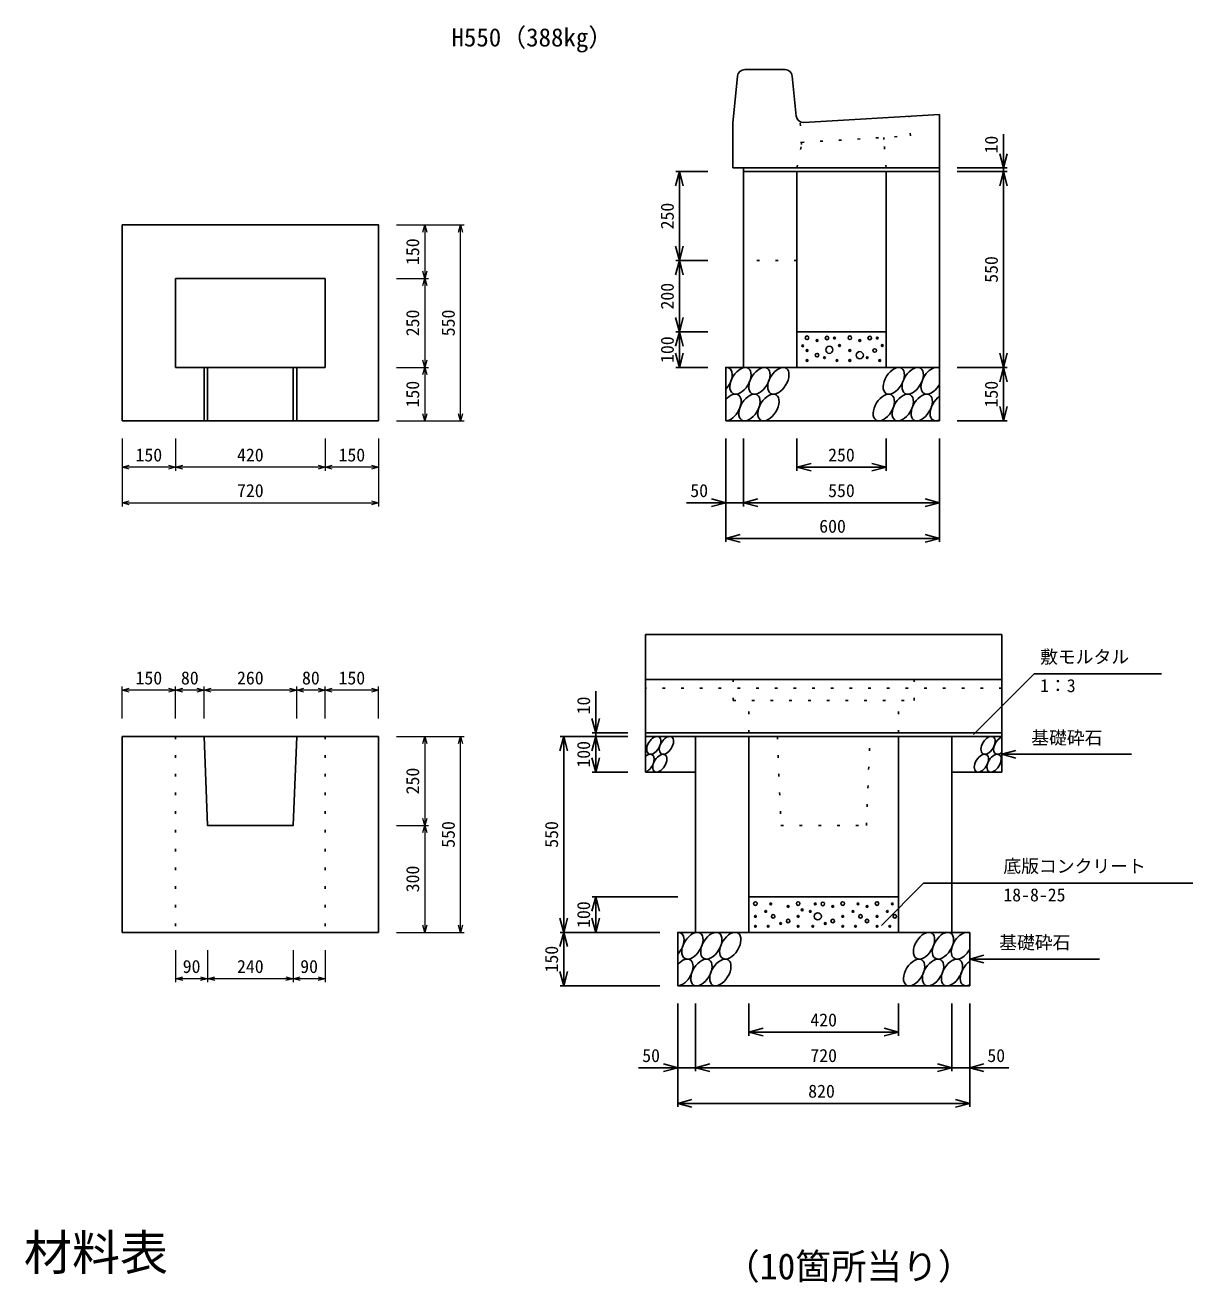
# Model space of a CAD drawing. Units: millimetres, scale not verified. Extents: x -12600 to 12600, y -8910 to 8910.
# Drawn here: x -3565 to -286, y -4159 to -628 of the extents above; entities that cross this region are included whole.
import ezdxf
from ezdxf.enums import TextEntityAlignment as Align

# ---------------------------------------------------------------- set-up
doc = ezdxf.new("R2010")
doc.units = ezdxf.units.MM
doc.header["$LTSCALE"] = 30
doc.linetypes.add('DOTTED', pattern=[1.75, 0.25, -1.5])
for name, color, linetype, lineweight in [('0-0_DIM', 7, 'Continuous', 25), ('0-2_HATCH', 6, 'Continuous', 25), ('0-5_OUTLINE', 3, 'Continuous', 25), ('0-6_OUTLINE2', 4, 'DOTTED', 25), ('0-7_TXT', 7, 'Continuous', 25)]:
    doc.layers.add(name, color=color, linetype=linetype, lineweight=lineweight)
doc.styles.add('ＭＳ ゴシック', font='')
doc.styles.get('ＭＳ ゴシック').set_extended_font_data('MS Gothic')

msp = doc.modelspace()

# ---------------------------------------------------------------- linework, layer by layer
at = {"layer": '0-0_DIM'}
for p, q in [((-817.74, -1028.81), (-817.74, -934.06)), ((-1647.74, -1038.81), (-1737.74, -1038.81)), ((-1727.74, -1038.81), (-1727.74, -1288.81)), ((-947.74, -1028.81), (-807.74, -1028.81)), ((-947.74, -1028.81), (-807.74, -1028.81)), ((-947.74, -1038.81), (-807.74, -1038.81)), ((-817.74, -1038.81), (-817.74, -1028.81)), ((-817.74, -1038.81), (-817.74, -1588.81)), ((-1647.74, -1288.81), (-1737.74, -1288.81)), ((-1727.74, -1288.81), (-1727.74, -1488.81)), ((-1647.74, -1488.81), (-1737.74, -1488.81)), ((-1727.74, -1488.81), (-1727.74, -1588.81)), ((-1647.74, -1588.81), (-1737.74, -1588.81)), ((-947.74, -1588.81), (-807.74, -1588.81)), ((-817.74, -1588.81), (-817.74, -1738.81)), ((-947.74, -1738.81), (-807.74, -1738.81)), ((-1597.74, -1788.81), (-1597.74, -2078.81)), ((-1547.74, -1788.81), (-1547.74, -1978.81)), ((-1397.74, -1788.81), (-1397.74, -1878.81)), ((-1147.74, -1788.81), (-1147.74, -1878.81)), ((-997.74, -1788.81), (-997.74, -2078.81)), ((-1147.74, -1868.81), (-1397.74, -1868.81)), ((-1707.92, -1968.81), (-1597.74, -1968.81)), ((-1547.74, -1968.81), (-1597.74, -1968.81)), ((-1547.74, -1968.81), (-997.74, -1968.81)), ((-1597.74, -2068.81), (-997.74, -2068.81)), ((-731.72, -2449.39), (-901.7, -2619.37)), ((-731.72, -2449.39), (-373.76, -2449.39)), ((-1962.74, -2614.81), (-1962.74, -2497.58)), ((-1872.74, -2624.81), (-2062.74, -2624.81)), ((-2052.74, -2624.81), (-2052.74, -3174.81)), ((-1872.74, -2614.81), (-1972.74, -2614.81)), ((-1962.74, -2624.81), (-1962.74, -2614.81)), ((-1962.74, -2624.81), (-1962.74, -2724.81)), ((-822.74, -2674.81), (-457.98, -2674.81)), ((-1872.74, -2724.81), (-1972.74, -2724.81)), ((-1042.22, -3036.85), (-1160.56, -3155.19)), ((-1042.22, -3036.85), (-286.03, -3036.85)), ((-1732.74, -3074.81), (-1972.74, -3074.81)), ((-1962.74, -3074.81), (-1962.74, -3174.81)), ((-1782.74, -3174.81), (-2062.74, -3174.81)), ((-2052.74, -3174.81), (-2052.74, -3324.81)), ((-912.74, -3249.81), (-547.98, -3249.81)), ((-1782.74, -3324.81), (-2062.74, -3324.81)), ((-1732.74, -3374.81), (-1732.74, -3664.81)), ((-1682.74, -3374.81), (-1682.74, -3564.81)), ((-1532.74, -3374.81), (-1532.74, -3464.81)), ((-1112.74, -3374.81), (-1112.74, -3464.81)), ((-962.74, -3374.81), (-962.74, -3564.81)), ((-912.74, -3374.81), (-912.74, -3664.81)), ((-1532.74, -3454.81), (-1112.74, -3454.81)), ((-1842.92, -3554.81), (-1732.74, -3554.81)), ((-1682.74, -3554.81), (-1732.74, -3554.81)), ((-962.74, -3554.81), (-1682.74, -3554.81)), ((-962.74, -3554.81), (-912.74, -3554.81)), ((-802.57, -3554.81), (-912.74, -3554.81)), ((-912.74, -3654.81), (-1732.74, -3654.81))]:
    msp.add_line(p, q, dxfattribs=at)
at = {"layer": '0-0_DIM', "lineweight": 13}
for p, q in [((-2522.74, -1188.81), (-2432.74, -1188.81)), ((-2522.74, -1188.81), (-2332.74, -1188.81)), ((-2442.74, -1188.81), (-2442.74, -1338.81)), ((-2342.74, -1738.81), (-2342.74, -1188.81)), ((-2522.74, -1338.81), (-2432.74, -1338.81)), ((-2522.74, -1338.81), (-2432.74, -1338.81)), ((-2442.74, -1338.81), (-2442.74, -1588.81)), ((-2522.74, -1588.81), (-2432.74, -1588.81)), ((-2522.74, -1588.81), (-2432.74, -1588.81)), ((-2442.74, -1588.81), (-2442.74, -1738.81)), ((-2522.74, -1738.81), (-2432.74, -1738.81)), ((-2522.74, -1738.81), (-2332.74, -1738.81)), ((-3292.74, -1788.81), (-3292.74, -1878.81)), ((-3292.74, -1788.81), (-3292.74, -1978.81)), ((-3142.74, -1788.81), (-3142.74, -1878.81)), ((-3142.74, -1788.81), (-3142.74, -1878.81)), ((-2722.74, -1788.81), (-2722.74, -1878.81)), ((-2722.74, -1788.81), (-2722.74, -1878.81)), ((-2572.74, -1788.81), (-2572.74, -1878.81)), ((-2572.74, -1788.81), (-2572.74, -1978.81)), ((-3142.74, -1868.81), (-3292.74, -1868.81)), ((-2722.74, -1868.81), (-3142.74, -1868.81)), ((-2572.74, -1868.81), (-2722.74, -1868.81)), ((-3292.74, -1968.81), (-2572.74, -1968.81)), ((-3292.74, -2574.81), (-3292.74, -2484.81)), ((-3142.74, -2494.81), (-3292.74, -2494.81)), ((-3142.74, -2574.81), (-3142.74, -2484.81)), ((-3062.74, -2494.81), (-3142.74, -2494.81)), ((-3062.74, -2574.81), (-3062.74, -2484.81)), ((-2802.74, -2494.81), (-3062.74, -2494.81)), ((-2802.74, -2574.81), (-2802.74, -2484.81)), ((-2722.74, -2494.81), (-2802.74, -2494.81)), ((-2722.74, -2574.81), (-2722.74, -2484.81)), ((-2572.74, -2494.81), (-2722.74, -2494.81)), ((-2572.74, -2574.81), (-2572.74, -2484.81)), ((-2522.74, -2624.81), (-2432.74, -2624.81)), ((-2522.74, -2624.81), (-2332.74, -2624.81)), ((-2442.74, -2624.81), (-2442.74, -2874.81)), ((-2342.74, -3174.81), (-2342.74, -2624.81)), ((-2522.74, -2874.81), (-2432.74, -2874.81)), ((-2522.74, -2874.81), (-2432.74, -2874.81)), ((-2442.74, -2874.81), (-2442.74, -3174.81)), ((-2522.74, -3174.81), (-2432.74, -3174.81)), ((-2522.74, -3174.81), (-2332.74, -3174.81)), ((-3142.74, -3224.81), (-3142.74, -3314.81)), ((-3052.74, -3224.81), (-3052.74, -3314.81)), ((-2812.74, -3224.81), (-2812.74, -3314.81)), ((-2722.74, -3224.81), (-2722.74, -3314.81)), ((-3052.74, -3304.81), (-3142.74, -3304.81)), ((-2812.74, -3304.81), (-3052.74, -3304.81)), ((-2722.74, -3304.81), (-2812.74, -3304.81))]:
    msp.add_line(p, q, dxfattribs=at)
at = {"layer": '0-0_DIM'}
for points in [[(-807.03, -988.81), (-817.74, -1028.81), (-828.46, -988.81)], [(-1717.03, -1078.81), (-1727.74, -1038.81), (-1738.46, -1078.81)], [(-828.46, -1078.81), (-817.74, -1038.81), (-807.03, -1078.81)], [(-1717.03, -1248.81), (-1727.74, -1288.81), (-1738.46, -1248.81)], [(-1717.03, -1328.81), (-1727.74, -1288.81), (-1738.46, -1328.81)], [(-1738.46, -1448.81), (-1727.74, -1488.81), (-1717.03, -1448.81)], [(-1717.03, -1528.81), (-1727.74, -1488.81), (-1738.46, -1528.81)], [(-1738.46, -1548.81), (-1727.74, -1588.81), (-1717.03, -1548.81)], [(-807.03, -1548.81), (-817.74, -1588.81), (-828.46, -1548.81)], [(-828.46, -1628.81), (-817.74, -1588.81), (-807.03, -1628.81)], [(-807.03, -1698.81), (-817.74, -1738.81), (-828.46, -1698.81)], [(-1357.74, -1858.09), (-1397.74, -1868.81), (-1357.74, -1879.53)], [(-1187.74, -1879.53), (-1147.74, -1868.81), (-1187.74, -1858.09)], [(-1637.74, -1958.09), (-1597.74, -1968.81), (-1637.74, -1979.53)], [(-1507.74, -1958.09), (-1547.74, -1968.81), (-1507.74, -1979.53)], [(-1037.74, -1979.53), (-997.74, -1968.81), (-1037.74, -1958.09)], [(-1557.74, -2058.09), (-1597.74, -2068.81), (-1557.74, -2079.53)], [(-1037.74, -2079.53), (-997.74, -2068.81), (-1037.74, -2058.09)], [(-1973.46, -2574.81), (-1962.74, -2614.81), (-1952.03, -2574.81)], [(-2042.03, -2664.81), (-2052.74, -2624.81), (-2063.46, -2664.81)], [(-1952.03, -2664.81), (-1962.74, -2624.81), (-1973.46, -2664.81)], [(-782.74, -2664.09), (-822.74, -2674.81), (-782.74, -2685.53)], [(-1973.46, -2684.81), (-1962.74, -2724.81), (-1952.03, -2684.81)], [(-1952.03, -3114.81), (-1962.74, -3074.81), (-1973.46, -3114.81)], [(-2063.46, -3134.81), (-2052.74, -3174.81), (-2042.03, -3134.81)], [(-1973.46, -3134.81), (-1962.74, -3174.81), (-1952.03, -3134.81)], [(-2042.03, -3214.81), (-2052.74, -3174.81), (-2063.46, -3214.81)], [(-872.74, -3239.09), (-912.74, -3249.81), (-872.74, -3260.53)], [(-2063.46, -3284.81), (-2052.74, -3324.81), (-2042.03, -3284.81)], [(-1492.74, -3465.53), (-1532.74, -3454.81), (-1492.74, -3444.09)], [(-1152.74, -3444.09), (-1112.74, -3454.81), (-1152.74, -3465.53)], [(-1772.74, -3544.09), (-1732.74, -3554.81), (-1772.74, -3565.53)], [(-1642.74, -3544.09), (-1682.74, -3554.81), (-1642.74, -3565.53)], [(-1002.74, -3544.09), (-962.74, -3554.81), (-1002.74, -3565.53)], [(-872.74, -3544.09), (-912.74, -3554.81), (-872.74, -3565.53)], [(-1692.74, -3665.53), (-1732.74, -3654.81), (-1692.74, -3644.09)], [(-952.74, -3644.09), (-912.74, -3654.81), (-952.74, -3665.53)]]:
    msp.add_lwpolyline(points, dxfattribs=at)
at = {"layer": '0-0_DIM', "lineweight": 13}
for points in [[(-2448.1, -1208.81), (-2442.74, -1188.81), (-2437.39, -1208.81)], [(-2348.1, -1208.81), (-2342.74, -1188.81), (-2337.39, -1208.81)], [(-2437.39, -1318.81), (-2442.74, -1338.81), (-2448.1, -1318.81)], [(-2448.1, -1358.81), (-2442.74, -1338.81), (-2437.39, -1358.81)], [(-2437.39, -1568.81), (-2442.74, -1588.81), (-2448.1, -1568.81)], [(-2448.1, -1608.81), (-2442.74, -1588.81), (-2437.39, -1608.81)], [(-2437.39, -1718.81), (-2442.74, -1738.81), (-2448.1, -1718.81)], [(-2337.39, -1718.81), (-2342.74, -1738.81), (-2348.1, -1718.81)], [(-3272.74, -1874.17), (-3292.74, -1868.81), (-3272.74, -1863.45)], [(-3162.74, -1863.45), (-3142.74, -1868.81), (-3162.74, -1874.17)], [(-3122.74, -1874.17), (-3142.74, -1868.81), (-3122.74, -1863.45)], [(-2742.74, -1863.45), (-2722.74, -1868.81), (-2742.74, -1874.17)], [(-2702.74, -1874.17), (-2722.74, -1868.81), (-2702.74, -1863.45)], [(-2592.74, -1863.45), (-2572.74, -1868.81), (-2592.74, -1874.17)], [(-3272.74, -1974.17), (-3292.74, -1968.81), (-3272.74, -1963.45)], [(-2592.74, -1963.45), (-2572.74, -1968.81), (-2592.74, -1974.17)], [(-3272.74, -2500.17), (-3292.74, -2494.81), (-3272.74, -2489.45)], [(-3162.74, -2489.45), (-3142.74, -2494.81), (-3162.74, -2500.17)], [(-3122.74, -2500.17), (-3142.74, -2494.81), (-3122.74, -2489.45)], [(-3082.74, -2489.45), (-3062.74, -2494.81), (-3082.74, -2500.17)], [(-3042.74, -2500.17), (-3062.74, -2494.81), (-3042.74, -2489.45)], [(-2822.74, -2489.45), (-2802.74, -2494.81), (-2822.74, -2500.17)], [(-2782.74, -2500.17), (-2802.74, -2494.81), (-2782.74, -2489.45)], [(-2742.74, -2489.45), (-2722.74, -2494.81), (-2742.74, -2500.17)], [(-2702.74, -2500.17), (-2722.74, -2494.81), (-2702.74, -2489.45)], [(-2592.74, -2489.45), (-2572.74, -2494.81), (-2592.74, -2500.17)], [(-2448.1, -2644.81), (-2442.74, -2624.81), (-2437.39, -2644.81)], [(-2348.1, -2644.81), (-2342.74, -2624.81), (-2337.39, -2644.81)], [(-2437.39, -2854.81), (-2442.74, -2874.81), (-2448.1, -2854.81)], [(-2448.1, -2894.81), (-2442.74, -2874.81), (-2437.39, -2894.81)], [(-2437.39, -3154.81), (-2442.74, -3174.81), (-2448.1, -3154.81)], [(-2337.39, -3154.81), (-2342.74, -3174.81), (-2348.1, -3154.81)], [(-3122.74, -3310.17), (-3142.74, -3304.81), (-3122.74, -3299.45)], [(-3072.74, -3299.45), (-3052.74, -3304.81), (-3072.74, -3310.17)], [(-3032.74, -3310.17), (-3052.74, -3304.81), (-3032.74, -3299.45)], [(-2832.74, -3299.45), (-2812.74, -3304.81), (-2832.74, -3310.17)], [(-2792.74, -3310.17), (-2812.74, -3304.81), (-2792.74, -3299.45)], [(-2742.74, -3299.45), (-2722.74, -3304.81), (-2742.74, -3310.17)]]:
    msp.add_lwpolyline(points, dxfattribs=at)
at = {"layer": '0-2_HATCH'}
for centre, radius in [((-1369.43, -1505.49), 5), ((-1341.39, -1513.36), 2.5), ((-1313.36, -1506.36), 5), ((-1292.33, -1506.36), 2.5), ((-1249.43, -1505.49), 5), ((-1221.39, -1513.36), 2.5), ((-1193.36, -1506.36), 5), ((-1172.33, -1506.36), 2.5), ((-1381.85, -1528.28), 2.5), ((-1369.43, -1541.38), 2.5), ((-1341.39, -1554.51), 5), ((-1306.82, -1539.37), 10), ((-1278.31, -1527.37), 2.5), ((-1249.43, -1541.38), 2.5), ((-1221.39, -1554.51), 10), ((-1179.34, -1541.38), 5), ((-1158.31, -1527.37), 2.5), ((-1369.43, -1569.39), 2.5), ((-1320.37, -1561.51), 2.5), ((-1285.32, -1569.39), 2.5), ((-1249.43, -1569.39), 2.5), ((-1200.37, -1561.51), 2.5), ((-1165.32, -1569.39), 2.5), ((-1514.43, -3093.98), 5), ((-1471.53, -3094.85), 2.5), ((-1422.46, -3101.85), 2.5), ((-1394.43, -3093.98), 5), ((-1346.31, -3094.85), 2.5), ((-1325.28, -3094.85), 5), ((-1297.24, -3101.85), 2.5), ((-1269.2, -3093.98), 5), ((-1226.31, -3094.85), 2.5), ((-1200.91, -3101.85), 2.5), ((-1172.87, -3093.98), 5), ((-1129.97, -3094.85), 2.5), ((-1514.43, -3129.87), 2.5), ((-1485.55, -3115.86), 2.5), ((-1464.52, -3129.87), 5), ((-1422.46, -3143), 5), ((-1394.43, -3129.87), 2.5), ((-1383.09, -3111.54), 2.5), ((-1360.33, -3115.86), 2.5), ((-1339.3, -3129.87), 10), ((-1297.24, -3143), 5), ((-1269.2, -3129.87), 2.5), ((-1240.33, -3115.86), 2.5), ((-1219.3, -3129.87), 5), ((-1200.91, -3143), 5), ((-1172.87, -3129.87), 2.5), ((-1143.99, -3115.86), 2.5), ((-1122.96, -3129.87), 5), ((-1514.43, -3157.88), 2.5), ((-1478.54, -3157.88), 2.5), ((-1443.49, -3150.01), 2.5), ((-1394.43, -3157.88), 2.5), ((-1353.32, -3157.88), 2.5), ((-1318.27, -3150.01), 2.5), ((-1269.2, -3157.88), 2.5), ((-1233.32, -3157.88), 2.5), ((-1172.87, -3157.88), 2.5), ((-1136.98, -3157.88), 2.5)]:
    msp.add_circle(centre, radius, dxfattribs=at)
for centre, major_axis, start_param, end_param in [((-1609.71, -1626.31), (21.82, 35.31), 4.3711174, 6.6890199), ((-1019.56, -1626.31), (21.82, 35.31), 6.2831853, 11.0601374), ((-1584.39, -1701.31), (21.82, 35.31), 3.4964223, 7.563715), ((-994.24, -1701.31), (21.82, 35.31), 0.9351899, 3.8417621), ((-825.74, -2649.81), (14.54, 23.54), 0.6666252, 4.1103269), ((-1818.45, -2699.81), (14.54, 23.54), 3.7419964, 7.318141), ((-1744.71, -3212.31), (21.82, 35.31), 4.3711174, 6.6890199), ((-934.56, -3212.31), (21.82, 35.31), 6.2831853, 11.0601374), ((-1719.39, -3287.31), (21.82, 35.31), 3.4964223, 7.563715), ((-909.24, -3287.31), (21.82, 35.31), 0.9351899, 3.8417621)]:
    msp.add_ellipse(centre, major_axis=major_axis, ratio=0.5792, start_param=start_param, end_param=end_param, dxfattribs=at)
for centre, major_axis in [((-1556.5, -1626.31), (21.82, 35.31)), ((-1503.29, -1626.31), (21.82, 35.31)), ((-1450.07, -1626.31), (21.82, 35.31)), ((-1125.99, -1626.31), (21.82, 35.31)), ((-1072.77, -1626.31), (21.82, 35.31)), ((-1531.18, -1701.31), (21.82, 35.31)), ((-1477.96, -1701.31), (21.82, 35.31)), ((-1153.88, -1701.31), (21.82, 35.31)), ((-1100.67, -1701.31), (21.82, 35.31)), ((-1047.45, -1701.31), (21.82, 35.31)), ((-1799.85, -2649.81), (14.54, 23.54)), ((-1764.38, -2649.81), (14.54, 23.54)), ((-861.22, -2649.81), (14.54, 23.54)), ((-1782.97, -2699.81), (14.54, 23.54)), ((-879.81, -2699.81), (14.54, 23.54)), ((-844.34, -2699.81), (14.54, 23.54)), ((-1691.5, -3212.31), (21.82, 35.31)), ((-1638.29, -3212.31), (21.82, 35.31)), ((-1585.07, -3212.31), (21.82, 35.31)), ((-1040.99, -3212.31), (21.82, 35.31)), ((-987.77, -3212.31), (21.82, 35.31)), ((-1666.18, -3287.31), (21.82, 35.31)), ((-1612.96, -3287.31), (21.82, 35.31)), ((-1068.88, -3287.31), (21.82, 35.31)), ((-1015.67, -3287.31), (21.82, 35.31)), ((-962.45, -3287.31), (21.82, 35.31))]:
    msp.add_ellipse(centre, major_axis=major_axis, ratio=0.5792, dxfattribs=at)
at = {"layer": '0-5_OUTLINE'}
for p, q in [((-1577.74, -902.81), (-1564.55, -770.82)), ((-1544.64, -752.81), (-1430.84, -752.81)), ((-1410.94, -770.82), (-1399.66, -883.68)), ((-1378.56, -901.66), (-997.74, -878.81)), ((-997.74, -1028.81), (-997.74, -878.81)), ((-1577.74, -1028.81), (-1577.74, -902.81)), ((-997.74, -1028.81), (-1577.74, -1028.81)), ((-997.74, -1028.81), (-1547.74, -1028.81)), ((-1547.74, -1028.81), (-1547.74, -1588.81)), ((-997.74, -1038.81), (-1547.74, -1038.81)), ((-1397.74, -1038.81), (-1397.74, -1588.81)), ((-1147.74, -1038.81), (-1147.74, -1588.81)), ((-997.74, -1028.81), (-997.74, -1738.81)), ((-3292.74, -1188.81), (-3292.74, -1738.81)), ((-3142.74, -1338.81), (-3142.74, -1588.81)), ((-3142.74, -1338.81), (-2722.74, -1338.81)), ((-2722.74, -1338.81), (-2722.74, -1588.81)), ((-1147.74, -1488.81), (-1397.74, -1488.81)), ((-3142.74, -1588.81), (-2722.74, -1588.81)), ((-3062.74, -1588.81), (-3062.74, -1738.81)), ((-3052.74, -1588.81), (-3052.74, -1738.81)), ((-2812.74, -1588.81), (-2812.74, -1738.81)), ((-2802.74, -1588.81), (-2802.74, -1738.81)), ((-3292.74, -1738.81), (-2572.74, -1738.81)), ((-997.74, -1738.81), (-1597.74, -1738.81)), ((-1822.74, -2338.81), (-822.74, -2338.81)), ((-1822.74, -2724.81), (-1822.74, -2338.81)), ((-822.74, -2724.81), (-822.74, -2338.81)), ((-1822.74, -2464.81), (-822.74, -2464.81)), ((-3292.74, -2624.81), (-2572.74, -2624.81)), ((-3292.74, -2624.81), (-3292.74, -3174.81)), ((-2572.74, -2624.81), (-2572.74, -3174.81)), ((-822.74, -2614.81), (-1822.74, -2614.81)), ((-1822.74, -2624.81), (-822.74, -2624.81)), ((-1682.74, -2624.81), (-1682.74, -3174.81)), ((-1532.74, -2624.81), (-1532.74, -3174.81)), ((-1112.74, -2624.81), (-1112.74, -3174.81)), ((-962.74, -2624.81), (-962.74, -3174.81)), ((-1822.74, -2724.81), (-1682.74, -2724.81)), ((-822.74, -2724.81), (-962.74, -2724.81)), ((-1532.74, -3074.81), (-1112.74, -3074.81)), ((-3292.74, -3174.81), (-2572.74, -3174.81)), ((-912.74, -3324.81), (-912.74, -3174.81)), ((-1732.74, -3324.81), (-912.74, -3324.81))]:
    msp.add_line(p, q, dxfattribs=at)
for points in [[(-3292.74, -1188.81), (-2572.74, -1188.81), (-2572.74, -1738.81)], [(-997.74, -1588.81), (-1597.74, -1588.81), (-1597.74, -1738.81)], [(-3062.74, -2624.81), (-3052.74, -2874.81), (-2812.74, -2874.81), (-2802.74, -2624.81)], [(-1732.74, -3324.81), (-1732.74, -3174.81), (-912.74, -3174.81)]]:
    msp.add_lwpolyline(points, dxfattribs=at)
for centre, start, end in [((-1544.64, -772.81), 90, 174.28941), ((-1430.84, -772.81), 5.71059, 90), ((-1379.76, -881.69), 185.71059, 273.43363)]:
    msp.add_arc(centre, 20, start, end, dxfattribs=at)
at = {"layer": '0-6_OUTLINE2'}
for p, q in [((-1385.11, -963.16), (-1388.93, -899.46)), ((-1153.9, -949.29), (-1154.26, -943.3)), ((-1147.74, -1028.81), (-1153.9, -949.29)), ((-1397.74, -1028.81), (-1385.11, -963.16)), ((-1397.74, -1288.81), (-1547.74, -1288.81)), ((-1576.74, -2524.29), (-1576.74, -2464.81)), ((-1068.74, -2524.29), (-1068.74, -2464.81)), ((-822.74, -2488.81), (-1822.74, -2488.81)), ((-1576.74, -2524.29), (-1068.74, -2524.29)), ((-1532.74, -2614.81), (-1532.74, -2524.29)), ((-1112.74, -2614.81), (-1112.74, -2524.29)), ((-3142.74, -2624.81), (-3142.74, -3174.81)), ((-2722.74, -2624.81), (-2722.74, -3174.81)), ((-1452.74, -2624.81), (-1442.74, -2874.81)), ((-1202.74, -2874.81), (-1192.74, -2624.81)), ((-1442.74, -2874.81), (-1202.74, -2874.81))]:
    msp.add_line(p, q, dxfattribs=at)
msp.add_lwpolyline([(-1385.47, -957.17), (-1079.02, -938.78), (-1082.31, -883.88)], dxfattribs=at)

# ---------------------------------------------------------------- texts
at = {"layer": '0-0_DIM', "style": 'ＭＳ ゴシック'}
for s, p in [('10', (-822.74, -988.36)), ('250', (-1732.74, -1201.31)), ('150', (-2447.74, -1301.31)), ('550', (-822.74, -1351.31)), ('200', (-1732.74, -1426.31)), ('250', (-2447.74, -1501.31)), ('550', (-2347.74, -1501.31)), ('100', (-1732.74, -1576.31)), ('150', (-2447.74, -1701.31)), ('150', (-822.74, -1701.31)), ('10', (-1967.74, -2562.75)), ('100', (-1967.74, -2712.31)), ('250', (-2447.74, -2787.31)), ('550', (-2347.74, -2937.31)), ('550', (-2057.74, -2937.31)), ('300', (-2447.74, -3062.31)), ('100', (-1967.74, -3162.31)), ('150', (-2057.74, -3287.31))]:
    msp.add_text(s, height=36.66, rotation=90, dxfattribs=at).set_placement(p, align=Align.BOTTOM_LEFT)
for s, p in [('150', (-3255.24, -1863.81)), ('420', (-2970.24, -1863.81)), ('150', (-2685.24, -1863.81)), ('250', (-1310.24, -1863.81)), ('720', (-2970.24, -1963.81)), ('50', (-1697.32, -1963.81)), ('550', (-1310.24, -1963.81)), ('600', (-1335.24, -2063.81)), ('敷モルタル', (-714.98, -2430.66)), ('150', (-3255.24, -2489.81)), ('80', (-3127.74, -2489.81)), ('260', (-2970.24, -2489.81)), ('80', (-2787.74, -2489.81)), ('150', (-2685.24, -2489.81)), ('1：3', (-714.98, -2511.35)), ('基礎砕石', (-739.91, -2657.63)), ('底版コンクリート', (-818.2, -3018.12)), ('18-8-25', (-818.2, -3098.81)), ('基礎砕石', (-829.91, -3232.63)), ('90', (-3122.74, -3299.81)), ('240', (-2970.24, -3299.81)), ('90', (-2792.74, -3299.81)), ('420', (-1360.24, -3449.81)), ('50', (-1832.32, -3549.81)), ('720', (-1360.24, -3549.81)), ('50', (-863.17, -3549.81)), ('820', (-1366.19, -3649.81))]:
    msp.add_text(s, height=36.66, dxfattribs=at).set_placement(p, align=Align.BOTTOM_LEFT)
at = {"layer": '0-7_TXT', "style": 'ＭＳ ゴシック'}
for s, height, p in [('H550（388kg）', 51.32, (-2367.92, -703.29)), ('材料表', 98.97, (-3568.75, -4152.71)), ('（10箇所当り）', 73.31, (-1602.09, -4171.04))]:
    msp.add_text(s, height=height, dxfattribs=at).set_placement(p, align=Align.BOTTOM_LEFT)

doc.saveas('drawing.dxf')
